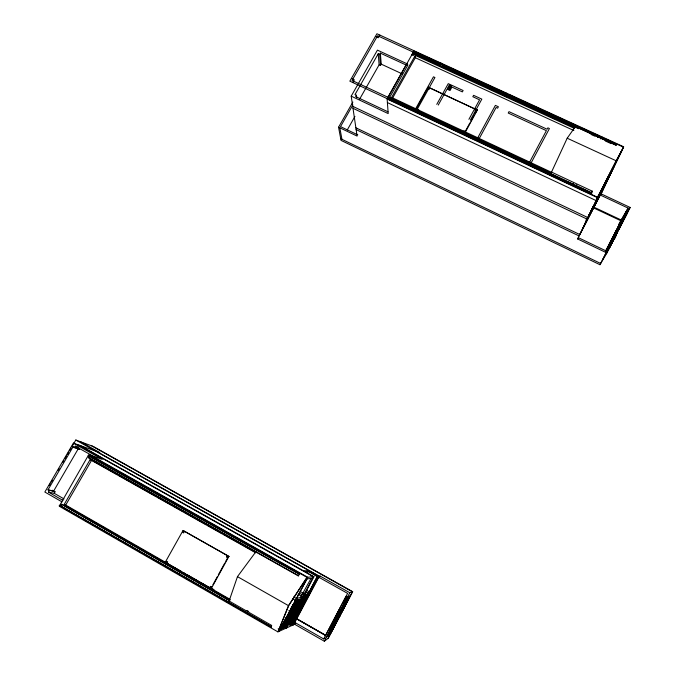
<?xml version="1.0" encoding="UTF-8"?>
<svg xmlns="http://www.w3.org/2000/svg" width="675" height="675" viewBox="0 0 675 675"><rect width="100%" height="100%" fill="white"/><g stroke="black" fill="none" stroke-linecap="round" stroke-linejoin="round"><path stroke-width="1.01" d="M428.304 87.227L477.385 110.118L428.304 87.227L416.298 108.911M317.95 575.859L318.642 576.298M304.256 593.612L303.902 594.447M475.824 112.084L475.909 111.383M271.198 626.94L59.366 505.381L59.231 506.216L277.906 631.867L294.646 624.274L295.422 622.806L323.705 638.955L325.139 637.9M417.673 110.565L551.07 173.053L567.194 138.215L575.37 126.605L616.03 145.252L616.486 144.45L413.665 51.511L387.551 98.314L415.142 111.248M407.675 64.074L377.426 50.136L351.202 96.154L388.192 113.594L387.146 99.039L387.526 97.926L591.123 193.337L592.22 191.143L551.408 172.032M59.366 505.381L271.063 626.991L271.679 625.43L229.112 600.995L237.465 576.636L255.749 551.947L256.61 552.032M575.37 126.605L574.973 127.735L413.564 53.705L414.382 52.262L413.674 51.933M277.906 631.867L288.478 605.652L306.948 577.327L313.934 576.695L286.74 627.86M592.22 191.143L591.376 193.008L576.112 185.853M585.487 222.303L593.823 205.892M590.853 211.132L593.528 205.757M508.537 94.5L623.523 147.184L601.012 193.809L630.155 207.444L606.909 252.948L577.657 238.975L598.219 196.088M584.685 224.707L588.592 216.591M600.21 192.468L589.224 215.19L588.659 214.92M589.537 215.317L592.456 209.225M592.591 208.482L605.416 182.41M594.11 206.482L608.529 176.394M594.38 205.959L599.147 196.29M597.51 199.454L598.21 197.986M600.539 193.109L610.597 172.387M594.692 205.689L612.368 168.961M601.99 191.675L600.345 195.083L628.087 208.077L606.175 250.965L578.332 237.676L577.657 238.975M602.767 190.08L611.12 172.775M611.963 171.02L621.211 151.875M622.738 148.694L597.105 198.433M618.798 224.53L621.202 220.008L593.587 207.014M619.574 223.796L605.408 251.556L612.014 240.123M608.42 247.151L615.887 232.546M608.006 248.029L626.527 211.781L617.532 227.846M352.873 102.06L338.555 127.221L341.018 140.392L599.94 264.71L604.142 256.627M604.462 255.96L605.408 254.104M609.542 247.683L617.608 231.896M618.832 229.508L626.847 213.815L625.725 213.292L609.626 243.312M614.191 239.161L613.71 238.435L614.191 239.161L615.44 237.001L614.748 236.672L614.545 237.077L615.44 237.001M614.748 238.081L614.258 237.355M607.829 249.86L615.786 236.317L615.305 235.592M622.966 148.23L623.708 146.796L376.928 33.75L349.836 81.152L597.586 197.294M586.077 220.042L587.317 217.645M621.945 150.457L596.033 200.543L387.399 102.592M589.596 213.773L592.844 207.487M596.953 199.522L598.185 197.151M586.423 220.227L587.107 218.565M597.097 199.589L598.59 196.357M604.479 185.153L604.901 184.494M612.672 169.661L587.14 219.139L352.991 108.304M584.677 223.999L605.146 185.144L596.523 201.15M585.883 221.957L587.647 218.514M587.798 218.236L597.316 199.935M582.542 228.867L596.261 202.34M603.433 188.789L579.783 234.529L355.877 127.811M602.665 190.384L579.108 235.946L356.147 129.608L356.847 128.377M575.581 186.983L576.712 184.807M600.683 138.898L601.796 136.763M329.4 629.134L333.138 622.021M337.475 613.744L339.922 609.078M344.073 601.155L345.364 601.501L347.853 600.362L346.756 599.746M344.326 600.683L345.946 597.586M294.646 624.274L324.346 641.25L349.793 592.726L352.679 591.68L93.201 446.428L75.811 440.024L72.166 446.285M339.12 617.043L338.648 616.216L339.803 616.326L339.348 616.604M339.272 615.035L340.192 615.583L339.736 615.862L339.272 615.035L340.419 615.153L339.964 615.423M339.112 615.938L338.42 616.646M339.727 614.765L339.044 615.465M327.907 638.516L352.392 591.781L91.851 445.93M352.679 591.68L328.303 638.204L324.346 641.25M572.451 185.515L573.59 183.347M597.569 137.472L598.683 135.338M323.705 638.955L347.608 593.384L319.418 577.581L318.583 577.665M325.401 635.892L346.081 596.303L347.498 597.105M329.484 628.813L335.146 618.013M336.116 616.174L339.863 609.019M343.617 601.872L346.427 596.506M551.07 173.053L551.467 172.285L391.618 97.445L415.277 55.392L574.577 128.486M578.753 127.6L579.15 126.849M303.64 595.451L306.484 594.768L307.623 595.409L292.562 623.784L290.157 624.847M309.859 592.996L310.314 592.262M293.026 625.008L318.904 576.248L320.186 576.129L349.793 592.726M293.6 624.746L319.359 576.205L96.761 451.482M319.418 577.581L320.186 576.129M307.513 570.738L317.123 576.509L307.125 595.932L317.562 576.374L307.446 570.738L306.661 572.223M278.859 631.429L307.707 577.26L91.631 455.777M295.625 600.286L279.982 629.674L286.934 626.577M296.612 598.438L307.032 578.872M528.981 163.35L546.379 130.655L508.233 113.054L508.984 111.653L547.13 129.246L547.881 127.837L549.416 128.537L530.516 164.067M290.073 610.715L296.612 608.377L295.118 607.525L296.511 608.563M290.942 609.086L297.337 607.019L295.836 606.167L297.236 607.205L290.832 609.28M291.6 607.854L298.055 605.661L296.561 604.808L297.953 605.846M292.359 606.428L298.78 604.302L297.278 603.45L298.679 604.488M297.903 602.286L299.498 602.944L293.22 604.808M299.337 599.577L300.94 600.235L294.739 601.957M300.577 597.341L311.015 578.458M286.099 628.147L313.428 576.745L78.621 445.011M303.455 598.185L304.206 596.405M289.845 624.291L304.813 596.118L307.623 595.409M297.034 611.103L292.402 619.819L294.697 618.874L304.729 599.982L304.155 599.653M298.012 609.263L302.164 601.442M303.396 599.181L304.746 596.641L306.83 596.109L305.058 599.442L303.649 599.83M298.73 594.633L300.552 593.646L305.108 596.287L289.651 625.371L292.849 623.945L307.817 595.755L308.661 595.536M290.469 624.054L292.385 620.595M292.587 620.072L302.923 600.75M303.134 600.21L305.024 596.801M299.945 607.373L303.109 601.4M294.578 617.827L298.662 610.124M299.632 608.31L303.252 601.484M299.776 608.386L303.851 600.708L302.012 601.239M307.243 594.734L308.121 593.089M292.494 622.747C296.578 614.351 293.583 624.181 290.292 623.852M295.009 618.072L299.101 610.369L298.519 610.04L294.435 617.743L295.009 618.072L293.017 618.882L292.435 618.545M298.156 609.204L300.063 608.555L304.138 600.877L303.564 600.548M306.686 596.033L304.914 599.358L303.505 599.754M477.082 139.033L495.374 105.384L498.395 106.768L497.635 108.169L496.125 107.468L478.592 139.742M506.706 93.201L505.195 95.977L508.216 97.369L509.726 94.584M210.853 587.613L211.292 586.803L210.524 586.356L210.077 587.174L211.368 587.562M211.916 586.567L210.929 588.372L230.124 599.392M212.903 584.761L217.358 576.627M218.32 574.872L224.775 563.068M225.762 561.271L228.184 556.833M228.918 556.436L211.106 588.878L165.122 562.494L183.043 530.474L228.918 556.436L183.043 530.474M468.897 119.348L479.571 99.832L472.829 96.719L473.588 95.335L481.832 99.132L470.399 120.049M465.421 131.119L469.884 122.96M470.872 121.146L473.842 115.703M474.837 113.889L476.128 111.518M464.974 132.848L477.402 109.983M615.735 161.477L623.523 147.184M436.759 104.38L448.251 83.649L463.126 90.509L462.367 91.893L451.938 87.083L450.031 90.534L447.061 89.159L438.252 105.072M447.441 88.467L449.356 85.025L451.583 86.046L449.668 89.497L447.441 88.467L451.583 86.046M417.175 112.725L418.728 109.941L415.766 108.557M444.032 64.488L442.505 67.222L439.552 65.872L441.079 63.138M414.214 111.333L433.451 76.823L434.928 77.507L417.243 109.249M387.889 97.251L406.418 64.361L407.877 65.036L389.357 97.934M413.311 52.127L411.784 54.835L413.243 55.51L414.771 52.793M388.26 98.643L389.087 97.183L415.766 109.679M392.774 97.765L415.302 57.713L415.277 55.392M347.237 129.988L354.932 116.421M378.219 53.797L379.131 64.8L380.498 65.433L379.62 54.439L378.219 53.797L354.999 94.584L356.4 95.242L356.678 97.284M356.4 95.242L355.641 96.567L387.99 111.805M379.62 54.439L380.363 53.139L406.907 65.382M352.882 104.887L340.521 126.622L357.792 134.865M359.513 99.326L379.131 64.8M380.498 65.433L381.232 64.15L380.363 53.139M352.73 82.51L354.291 79.777L351.397 78.418M379.814 35.075L378.278 37.758L375.393 36.433M63.982 504.765L90.112 459.616L91.699 460.131L65.711 505.06L63.982 504.765L230.082 600.075M628.087 208.077L620.789 220.717L593.241 207.74M619.194 223.838L626.442 211.3M59.678 505.432L88.239 455.549L88.982 454.874L102.313 459.38L73.364 443.138L44.845 492.033L62.083 501.913M61.29 505.997L62.201 504.436L61.324 504.284L60.421 505.853L271.586 626.78L271.063 626.991M90.112 459.616L255.757 552.8L256.196 551.99L88.366 457.608L89.26 456.055L299.7 574.13M88.366 457.608L89.168 457.869L90.062 456.325M614.841 233.12L623.742 217.173M49.233 485.612L50.279 483.823M51.317 482.034L52.363 480.246M58.092 470.416L59.138 468.627M62.783 462.367L63.83 460.586M64.867 458.798L66.437 456.114M67.475 454.326L68.521 452.537M69.559 450.748L71.12 448.073M49.376 490.641L48.507 492.134L54.186 493.282L55.046 491.805L47.984 489.847L73.035 446.858L77.422 448.377M73.035 446.858L74.427 447.643L75.288 446.167L78.772 447.39M614.537 233.702L620.966 222.598M611.702 239.245L620.654 223.206M624.687 216.835L630.155 207.444M622.654 220.877L627.699 212.212M609.019 244.493L615.423 233.449M621.785 222.64L626.704 214.085M606.31 249.792L614.807 234.664M619.228 227.677L626.088 215.291L624.974 214.76M617.887 230.302L623.152 221.054M605.5 251.632L610.462 243.16M616.511 233.002L621.295 224.674L620.173 224.142M605.593 251.817L609.356 245.32M612.47 240.646L620.232 226.758M611.778 242.139L617.473 232.166M610.453 244.468L616.233 234.588M607.087 251.311L612.208 242.477M604.218 256.534L611.407 244.029M602.572 259.664L609.719 247.345M599.94 264.71L606.909 252.948M255.749 551.947L298.181 575.817L299.287 574.155L88.239 455.549M326.843 636.652L330.227 634.146L326.818 636.702L347.608 597.054L350.232 595.983M330.37 633.808L349.954 596.422M327.738 635.124L330.826 632.863M327.923 634.753L331.012 632.5M328.084 634.458L331.163 632.222M328.278 634.095L331.349 631.859M328.43 633.8L331.501 631.581M328.624 633.428L331.838 630.939M328.97 632.762L332.024 630.585L330.927 629.961M329.122 632.467L332.168 630.298M413.665 51.511L414.079 51.216L506.63 93.622M329.316 632.104L332.353 629.944M329.476 631.808L332.505 629.657M329.662 631.437L332.691 629.303M329.822 631.142L332.843 629.016M330.016 630.779L333.028 628.661M330.168 630.484L333.18 628.374M330.362 630.112L333.366 628.02M330.514 629.817L333.509 627.733M330.708 629.454L333.703 627.379M330.86 629.159L333.847 627.092M331.054 628.788L334.184 626.451M331.4 628.13L334.37 626.096M331.56 627.834L334.522 625.809M331.746 627.463L334.707 625.455M331.906 627.168L334.851 625.177M332.1 626.805L335.045 624.822M332.252 626.51L335.188 624.535M332.446 626.138L335.374 624.181M332.598 625.843L335.526 623.894L334.429 623.27M332.792 625.48L335.711 623.54M332.944 625.185L335.863 623.253M333.138 624.814L336.049 622.898M333.29 624.518L336.192 622.612L335.095 621.996M333.484 624.156L336.378 622.257M333.636 623.86L336.53 621.979M333.83 623.498L336.715 621.624M333.982 623.202L336.867 621.337M334.176 622.831L337.053 620.983M334.327 622.536L337.196 620.696M334.522 622.173L337.382 620.342M334.682 621.877L337.534 620.063M334.868 621.515L337.719 619.701M335.028 621.219L337.871 619.422M335.213 620.848L338.057 619.068M335.374 620.553L338.2 618.781M335.559 620.19L338.386 618.427M335.72 619.895L338.538 618.14M335.905 619.532L338.723 617.785L337.627 617.169M336.066 619.237L338.875 617.507M336.251 618.865L339.061 617.153M336.412 618.578L339.204 616.866M336.606 618.207L339.39 616.511M336.757 617.912L339.542 616.233M337.23 616.857L340.225 615.068M337.247 616.815L340.251 615.026M338.116 615.322L340.858 613.718M338.31 614.95L341.044 613.364M338.462 614.663L341.187 613.086L340.09 612.461M341.373 612.731L338.656 614.292L337.525 613.651M338.808 614.005L341.525 612.444L340.428 611.828M339.002 613.634L341.71 612.09M339.154 613.339L341.854 611.812M342.039 611.457L339.348 612.976L338.209 612.335M339.5 612.681L342.191 611.17L341.094 610.554M339.694 612.318L342.377 610.816M339.846 612.023L342.52 610.538M342.706 610.183L340.031 611.66L338.901 611.018M340.192 611.364L342.858 609.896L341.761 609.28M340.377 611.002L343.043 609.542M340.538 610.706L343.195 609.263M340.723 610.343L343.373 608.909M340.883 610.048L343.524 608.622M341.069 609.685L343.71 608.276M341.221 609.39L343.862 607.989M341.415 609.027L344.048 607.635M341.567 608.732L344.191 607.357M341.761 608.369L344.377 607.002M341.913 608.074L344.528 606.715M342.107 607.711L344.714 606.361M342.259 607.416L344.858 606.083M342.453 607.053L345.043 605.728M342.605 606.758L345.195 605.441M342.799 606.395L345.372 605.095M342.951 606.099L345.524 604.808M343.136 605.737L345.71 604.454M343.297 605.441L345.853 604.176M343.482 605.078L346.039 603.821M343.634 604.792L346.191 603.543M343.828 604.42L346.376 603.188M343.98 604.133L346.52 602.902L345.431 602.286M344.174 603.762L346.705 602.547M344.326 603.475L346.857 602.269L345.76 601.653M344.52 603.104L347.043 601.914M344.672 602.817L347.186 601.636L346.098 601.02M344.866 602.454L347.372 601.282M345.018 602.159L347.524 600.995L346.427 600.387M345.203 601.796L347.709 600.649M345.549 601.138L348.038 600.008M345.701 600.843L348.19 599.729L347.093 599.113M345.895 600.48L348.368 599.375M294.384 623.261L295.422 622.806M280.159 629.345L287.103 626.265M348.519 599.096L346.047 600.193L344.917 599.552M280.26 629.142L287.204 626.079L285.702 625.219L283.07 626.349M346.241 599.822L348.705 598.742M289.921 624.299L292.908 622.991M346.393 599.535L348.848 598.463L347.76 597.847M280.918 627.902L287.93 624.712L286.428 623.852L282.066 625.7M346.587 599.172L349.034 598.109M346.739 598.877L349.186 597.822M281.686 626.467L288.655 623.346L287.153 622.485M346.925 598.514L349.372 597.476M347.077 598.219L349.515 597.189M282.454 625.033L289.28 622.173M282.555 624.831L289.381 621.979L287.879 621.127M291.743 620.865L294.688 619.633M282.817 624.291L285.424 623.211M294.418 619.481L291.963 620.359M292.047 620.291L294.983 619.076M283.213 623.599L290.005 620.806M347.566 597.147L350.207 596.025M283.323 623.396L290.107 620.62M293.389 618.443L294.722 617.912L298.806 610.208L296.882 610.892M283.981 622.164L290.731 619.447M284.082 621.962L290.824 619.253M284.74 620.73L291.549 617.895M284.462 620.3L287.381 619.161M285.508 619.296L292.174 616.722M285.609 619.102L292.275 616.528M285.213 618.891L289.086 617.406M286.267 617.861L292.899 615.355M286.369 617.667L293.001 615.17M285.964 617.482L289.811 616.039M287.027 616.435L293.625 613.997M287.137 616.233L293.726 613.811M287.668 615.718L290.545 614.663M287.795 615.001L294.342 612.638M287.896 614.807L294.443 612.453L292.95 611.601M288.419 614.317L291.271 613.297M297.177 611.052L299.101 610.369M288.554 613.575L295.068 611.28M297.81 610.377L300.021 609.601M288.655 613.373L295.169 611.094L293.667 610.242M297.498 610.234L299.751 609.365M289.162 612.917L292.005 611.93M289.313 612.141L295.793 609.922L294.292 609.069M289.423 611.947L295.886 609.736L294.393 608.884M289.904 611.516L292.731 610.554M288.782 610.74L293.456 609.188M290.469 609.019L295.118 607.525M291.212 607.61L295.836 606.167M291.963 606.209L296.561 604.808M293.119 605.002L299.396 603.138L297.911 602.269M292.714 604.8L297.278 603.45M302.299 601.408L304.138 600.877M293.878 603.577L300.122 601.779L298.721 600.742L300.215 601.594L293.979 603.383M302.341 600.919L305.032 600.151M302.628 600.573L304.729 599.982M302.645 600.353L305.328 599.594L304.18 598.944M294.629 602.151L300.839 600.421M295.388 600.725L301.657 598.885M294.958 600.581L301.776 598.658M304.45 596.945L307.1 596.261L305.952 595.62M303.868 596.616L304.349 596.489M303.277 596.742L305.108 596.287M229.112 600.995L229.643 600.902L61.324 504.284M312.601 578.289L306.079 578.973L288.731 605.576L278.792 630.205L279.745 629.775L278.168 628.872M298.181 575.817L298.823 575.767L89.168 457.869M305.454 572.273L308.197 572.155L308.981 570.687L303.539 570.864M166.936 563.372L167.628 561.76L166.86 561.322L165.966 562.933L166.598 562.942M47.984 489.847L53.671 491.02L78.308 448.681L79.675 449.449L74.427 447.643M89.826 458.426L90.627 458.688M73.364 443.138L99.799 452.562L80.502 441.754M599.493 137.472L555.415 117.264L554.664 118.673L553.129 117.965L553.88 116.564L377.603 35.758L352.063 80.46L414.99 109.941M601.054 138.189L616.3 145.176M440.176 65.247L414.391 53.426L414.382 52.262M442.083 66.125L506.056 95.462M507.963 96.331L578.618 128.731M591.03 134.426L594.852 136.173M605.357 140.991L611.086 143.615M415.302 57.713L573.86 130.528M567.194 138.215L616.081 160.751L597.426 197.632L387.146 99.039M614.461 165.839L605.534 182.385M381.232 64.15L402.241 73.887M417.133 109.029L417.952 109.409M415.876 110.363L592.026 192.881M414.914 110.32L389.154 98.255L389.087 97.183M417.774 111.662L573.252 184.511M417.049 112.143L502.689 152.28M504.52 153.132L544.556 171.897M546.455 172.783L555.947 177.238M557.837 178.124L572.991 185.22M576.771 187L589.089 192.772M624.358 215.966L625.48 216.498M623.565 217.51L624.687 218.033M622.949 218.717L624.071 219.24M622.198 220.185L623.32 220.717M621.582 221.392L622.704 221.923M591.545 208.853L592.127 209.132M620.798 222.936L621.92 223.467M619.422 225.619L620.544 226.15M618.806 226.834L619.928 227.357M588.701 214.827L589.275 215.097M352.704 106.321L587.891 217.578M615.094 235.988L615.786 236.317M613.567 237.085L614.689 237.617M612.942 238.3L614.064 238.832M611.533 241.068L612.655 241.599M610.909 242.283L612.031 242.814M610.149 243.768L611.272 244.308M609.525 244.983L610.647 245.523M608.732 246.544L609.854 247.075M338.555 127.221L357.1 136.088L351.202 96.154M340.706 138.721L600.674 263.469M75.811 440.024L318.904 576.248M80.165 445.559L313.934 576.695M312.398 576.357L313.149 576.779M75.288 446.167L96.044 457.827M88.982 454.874L306.948 577.327M92.618 460.645L117.349 474.559M119.18 475.588L129.254 481.258M131.093 482.288L155.824 496.193M157.655 497.23L167.729 502.892M169.56 503.921L171.391 504.959M173.222 505.988L183.296 511.65M185.136 512.679L206.196 524.534M208.035 525.563L221.771 533.292M223.602 534.322L225.433 535.351M227.264 536.38L237.338 542.05M239.178 543.08L255.665 552.352M306.72 590.389L310.323 592.414M309.538 593.89L306.695 592.287L304.762 593.333L307.53 594.894M300.577 591.646L306.906 595.24M304.459 594.245L306.231 595.24M338.648 616.216L339.584 616.756M298.173 594.329L302.712 596.894L296.401 598.489L293.659 596.936M292.672 598.784L295.414 600.345M299.489 608.226L300.063 608.555M299.177 609.036L299.692 609.466M330.075 627.851L331.206 628.492M237.465 576.636L288.478 605.652M296.629 618.756L325.561 635.259M325.468 635.276L296.494 618.747L325.426 635.352M294.123 618.545L294.697 618.874M52.296 490.236L55.046 491.805M54.186 493.282L63.998 498.901M48.507 492.134L62.986 500.437M212.397 588.743L213.933 589.629M65.711 505.06L181.119 571.269M183.836 572.839L185.65 573.877M187.473 574.914L198.357 581.167M200.171 582.204L210.153 587.933L167.847 563.895M64.943 506.014L79.566 514.409M81.397 515.455L112.48 533.292M114.311 534.347L120.707 538.017M122.538 539.063L153.622 556.909M155.453 557.955L194.763 580.517M196.585 581.572L229.5 600.463M246.873 610.428L248.695 611.483M339.829 127.837L341.947 139.312M449.356 85.025L449.668 89.497M414.079 51.216L414.104 53.156M226.935 556.377L226.496 557.179L227.264 557.617L227.703 556.808L226.935 556.377M464.012 130.975L463.7 131.541L464.535 131.929L464.839 131.363L464.012 130.975M475.428 110.084L475.124 110.649L475.951 111.029L476.263 110.464L475.428 110.084M183.355 531.697L182.917 532.499L183.668 532.929L184.115 532.128L183.355 531.697M428.633 88.391L428.321 88.948L429.14 89.319L429.443 88.763L428.633 88.391"/></g></svg>
